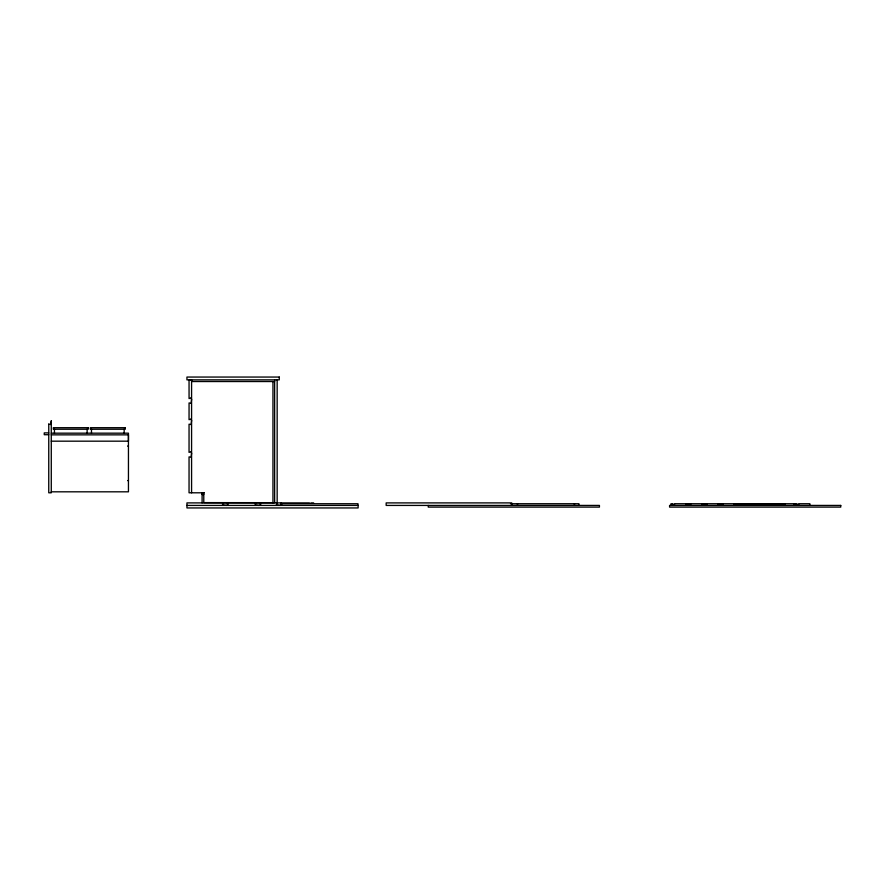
<?xml version="1.0" encoding="UTF-8"?>
<svg xmlns="http://www.w3.org/2000/svg" width="885" height="885" viewBox="0 0 885 885"><rect width="100%" height="100%" fill="white"/><g stroke="black" fill="none" stroke-linecap="round" stroke-linejoin="round"><path stroke-width="1.33" d="M281.585 504.915L280.534 505.423M227.357 502.901L228.031 504.483L226.648 505.423M260.046 502.901L260.721 504.483L259.338 505.423M281.231 502.901L281.839 503.952M191.58 380.273L189.047 380.273L189.069 398.604L190.64 397.841L191.58 399.212M191.58 381.535L274.638 381.535M191.58 399.5L191.06 403.361L189.069 402.918L189.047 419.7L190.64 419.025L191.58 420.408M191.58 420.685L191.06 424.546L189.047 424.192L189.047 452.39L190.64 451.715L191.58 453.098M48.741 432.887L44.25 432.887L44.25 434.712L48.741 434.712M51.275 433.174L128.447 433.174L128.447 491.817L51.275 491.817M51.275 434.856L128.447 434.856L128.436 441.173L51.275 441.173M127.606 446.073L128.447 446.073M191.58 453.374L191.06 457.235L189.047 456.881L189.047 492.801L204.38 492.801M127.606 480.588L128.447 480.588M202.101 494.483L203.782 494.483M309.429 502.901L186.945 502.901L186.945 507.946L358.115 507.946L358.115 505.423L186.945 505.423M310.834 502.901L313.644 502.901M510.49 503.742L578.945 503.742L578.945 505.423M735.524 504.583L746.752 504.583M748.157 504.583L759.374 504.583M760.779 504.583L772.008 504.583M773.401 504.583L784.63 504.583M276.739 502.901L276.385 504.915L280.246 505.423M255.555 502.901L255.201 504.915L259.062 505.423M222.865 502.901L222.511 504.915L226.372 505.423M809.886 505.423L809.886 503.742L798.657 503.742L798.657 504.583L796.976 504.583L796.976 503.742L689.924 503.742L689.924 504.583M795.15 503.742L795.15 505.423M793.745 503.742L793.745 505.423M784.63 503.742L784.63 505.423M773.401 503.742L773.401 505.423M772.008 503.742L772.008 505.423M761.476 503.742L761.476 505.423M760.779 503.742L760.779 505.423M759.374 503.742L759.374 505.423M748.157 503.742L748.157 505.423M746.752 503.742L746.752 505.423M735.524 503.742L735.524 505.423M734.119 503.742L734.119 505.423M722.901 503.742L722.901 504.583L721.209 504.583L721.209 503.742M719.394 503.742L719.394 505.423M717.989 503.742L717.989 505.423M706.761 503.742L706.761 504.583L705.079 504.583L705.079 503.742M703.254 503.742L703.254 505.423M701.849 503.742L701.849 505.423M690.632 503.742L690.632 504.583L688.939 504.583L688.939 503.742L674.492 503.742L674.492 504.583L672.81 504.583L672.81 503.742L670.985 503.742L670.985 505.423M688.519 503.742L688.519 504.583M687.125 503.742L687.125 505.423M685.72 503.742L685.72 505.423M574.453 503.742L574.453 505.423M517.493 503.742L517.493 505.423M511.74 505.423L511.74 502.901L386.17 502.901L386.17 505.423L599.433 505.423L599.433 507.105L428.263 507.105L428.263 505.423M357.994 505.423L357.994 503.742L280.822 503.742L280.822 505.423M277.16 379.853L277.16 502.669M274.638 379.853L274.638 502.669L203.782 502.614L203.782 492.801M272.956 381.535L272.956 502.614M202.101 492.801L202.101 502.901M191.58 379.853L191.58 492.801M124.165 429.236L124.165 433.174M91.476 429.236L91.476 433.174M87.128 429.236L87.128 433.174M54.439 429.236L54.439 433.174M48.763 424.103L48.752 492.801L51.275 492.801L51.275 420.685L50.766 424.546L48.763 424.103M279.262 377.054L186.945 377.054L186.945 379.853L279.262 379.853L279.262 377.054M88.246 427.698L53.31 427.698L53.31 429.236L88.246 429.236L88.246 427.698M125.283 427.698L90.347 427.698L90.347 429.236L125.283 429.236L125.283 427.698M840.75 505.423L669.58 505.423L669.58 507.105L840.75 507.105L840.75 505.423"/></g></svg>
